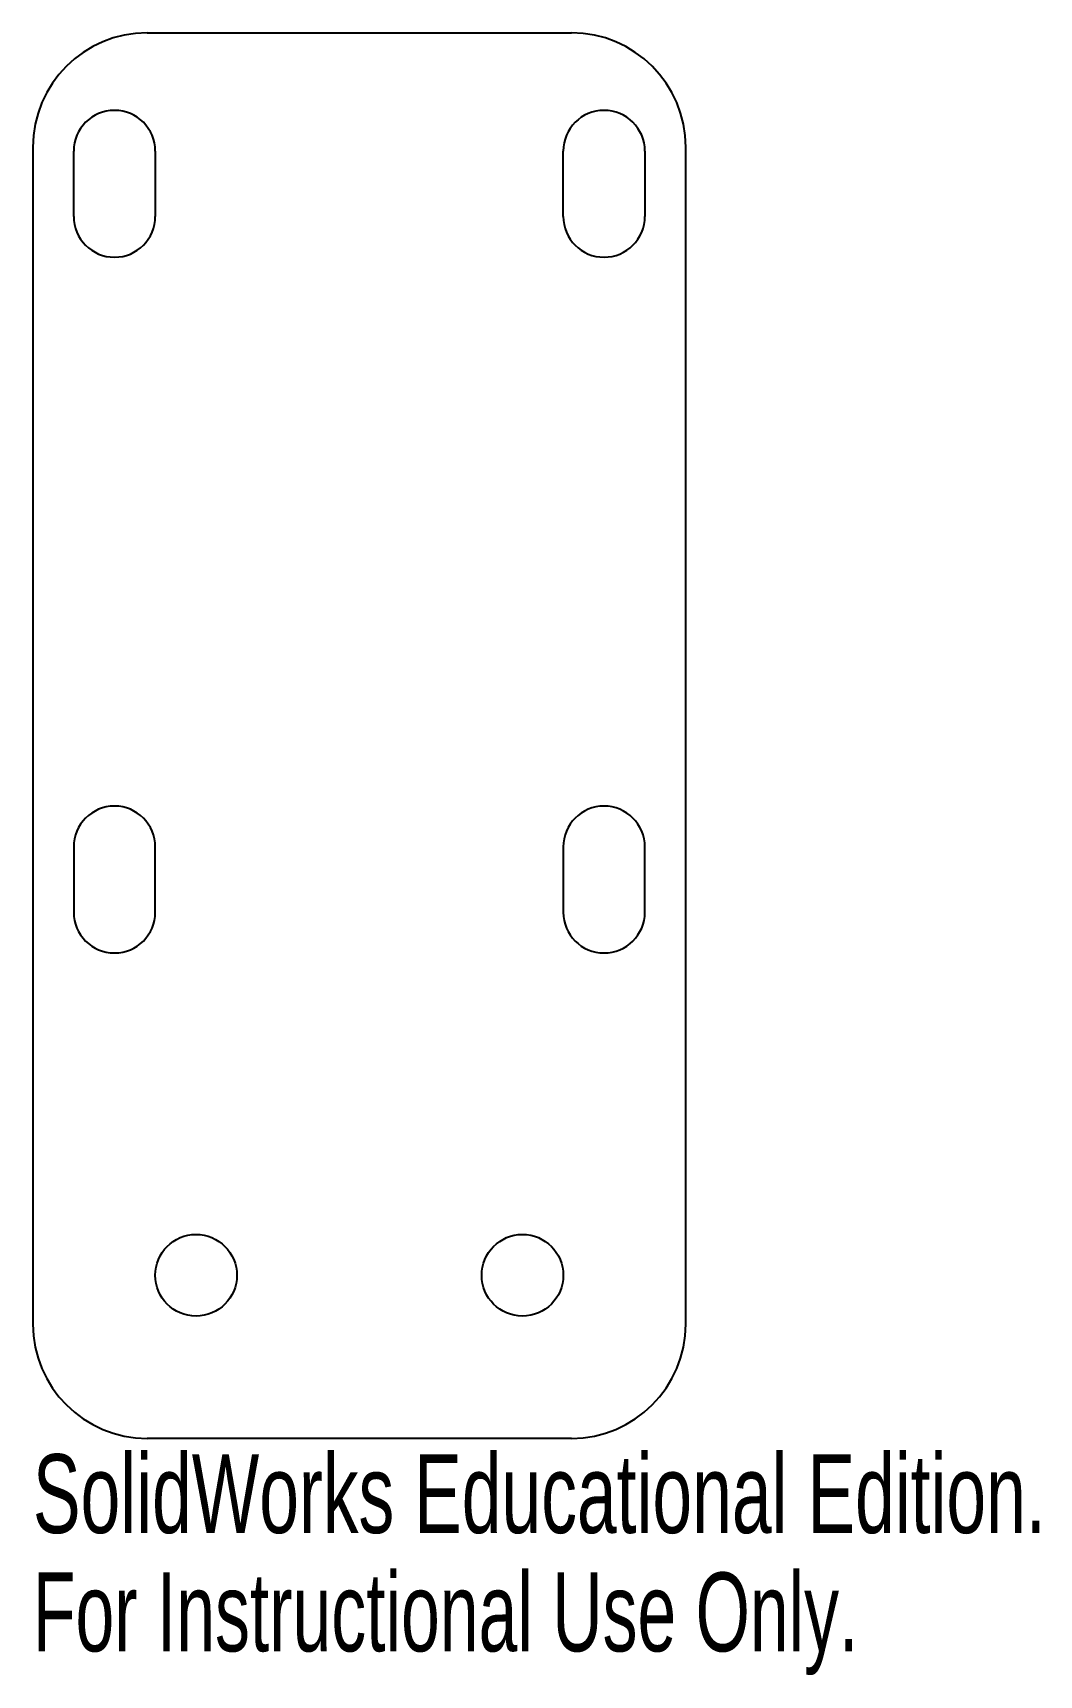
# Model space of a CAD drawing. Extents: x -7.2 to -1, y -10.1 to 0.
import ezdxf
from ezdxf.enums import TextEntityAlignment as Align

# ---------------------------------------------------------------- set-up
doc = ezdxf.new("R2010")
doc.units = 0
doc.layers.get('0').update_dxf_attribs({"linetype": 'CONTINUOUS'})

msp = doc.modelspace()

# ---------------------------------------------------------------- linework, layer by layer
at = {"color": 7, "linetype": 'CONTINUOUS'}
for p, q in [((-6.459, 0), (-3.859, 0)), ((-7.159, -0.7), (-7.159, -7.914)), ((-3.159, -7.914), (-3.159, -0.7)), ((-6.909, -1.125), (-6.909, -0.725)), ((-6.409, -0.725), (-6.409, -1.125)), ((-3.909, -1.125), (-3.909, -0.725)), ((-3.409, -0.725), (-3.409, -1.125)), ((-6.909, -4.989), (-6.909, -5.389)), ((-6.409, -5.389), (-6.409, -4.989)), ((-3.909, -4.989), (-3.909, -5.389)), ((-3.409, -5.389), (-3.409, -4.989)), ((-3.859, -8.614), (-6.459, -8.614))]:
    msp.add_line(p, q, dxfattribs=at)
for centre in [(-6.159, -7.614), (-4.159, -7.614)]:
    msp.add_circle(centre, 0.25, dxfattribs=at)
for centre, radius, start, end in [((-3.859, -0.7), 0.7, 0, 90), ((-6.459, -0.7), 0.7, 90, 180), ((-6.659, -0.725), 0.25, 0, 180), ((-3.659, -0.725), 0.25, 0, 180), ((-6.659, -1.125), 0.25, 180, 0), ((-3.659, -1.125), 0.25, 180, 0), ((-6.659, -4.989), 0.25, 0, 180), ((-3.659, -4.989), 0.25, 0, 180), ((-6.659, -5.389), 0.25, 180, 0), ((-3.659, -5.389), 0.25, 180, 0), ((-6.459, -7.914), 0.7, 180, 270), ((-3.859, -7.914), 0.7, 270, 0)]:
    msp.add_arc(centre, radius, start, end, dxfattribs=at)

# ---------------------------------------------------------------- texts
for s, width, p in [('SolidWorks Educational Edition.', 0.677419, (-7.159, -9.339)), ('For Instructional Use Only.', 0.661111, (-7.159, -10.064))]:
    msp.add_text(s, height=0.48336, dxfattribs=dict(at, width=width)).set_placement(p, align=Align.BOTTOM_LEFT)

doc.saveas('drawing.dxf')
